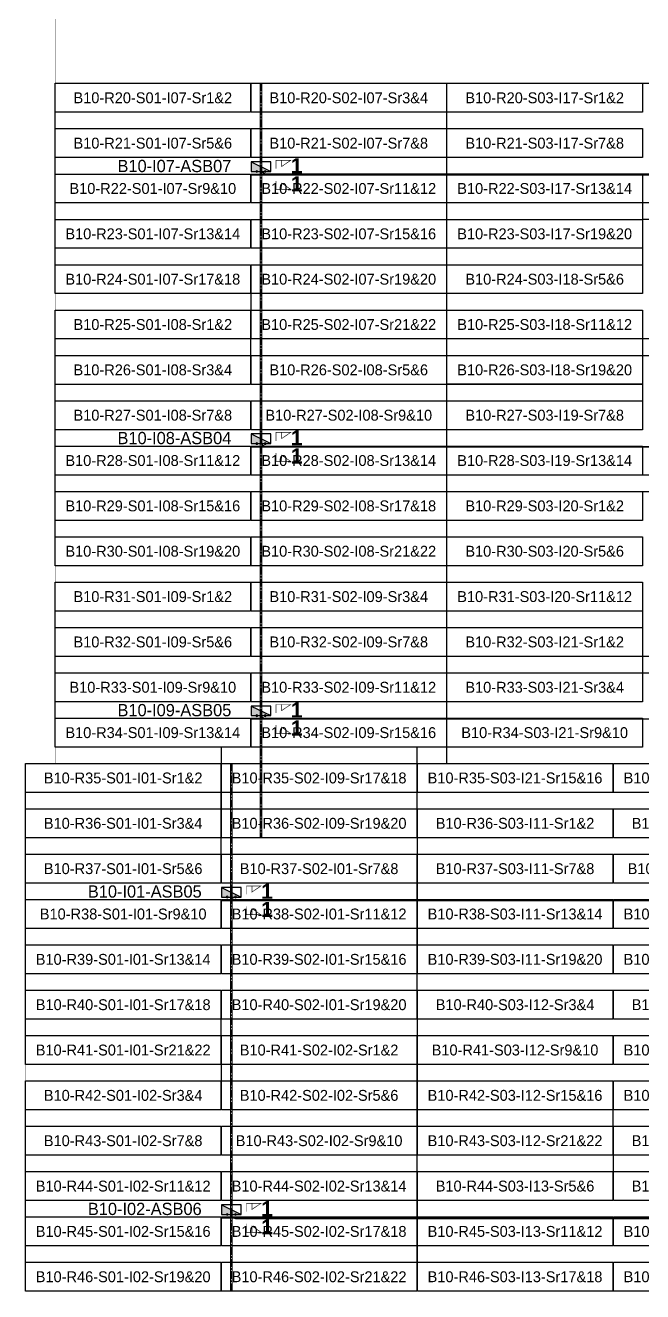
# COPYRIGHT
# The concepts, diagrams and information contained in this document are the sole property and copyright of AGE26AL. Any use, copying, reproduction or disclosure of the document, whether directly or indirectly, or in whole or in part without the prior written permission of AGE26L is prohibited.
# Model space of a CAD drawing. Header units: metres. Extents: x 529385 to 529746, y 2675127 to 2675477.
# Drawn here: x 529384.7 to 529486.7, y 2675126.7 to 2675336.2 of the extents above; entities that cross this region are included whole.
import ezdxf
from ezdxf.enums import TextEntityAlignment as Align

# ---------------------------------------------------------------- set-up
doc = ezdxf.new("R2010")
doc.units = ezdxf.units.M
doc.linetypes.add('CENTER', pattern=[2, 1.25, -0.25, 0.25, -0.25])
doc.layers.add('Boundary-12.5 MW Block', color=6, linetype='Continuous', lineweight=9)
doc.layers.add('PILE', color=1, linetype='Continuous', lineweight=15)
for name, color, linetype in [('DC Trench BL-10', 40, 'Continuous'), ('E-Inverter Grouping', 2, 'Continuous'), ('Inverter Block-10', 7, 'Continuous'), ('LT Cable(AG) INV to LT Panel BL-10', 2, 'Continuous'), ('Messenger Wire Block-10 (Master Path)', 30, 'Continuous'), ('Messenger Wire Block-10 (MW Path)', 191, 'Continuous'), ('MMS Table Block-10', 8, 'Continuous'), ('Plan Line - DC BL-10', 40, 'Continuous'), ('Section Marking BL-10', 2, 'Continuous')]:
    doc.layers.add(name, color=color, linetype=linetype)
doc.styles.add('BoldTextStyle', font='arialbd.ttf')
doc.styles.get("Standard").update_dxf_attribs({"font": 'Adani Regular.ttf'})

# ---------------------------------------------------------------- blocks, each defined once
blk = doc.blocks.new('MMS Table (32.292 x 4.788)')
at = {"color": 0}
blk.add_lwpolyline([(0, -0.002), (0, 4.786), (32.292, 4.786), (32.292, -0.002)], close=True, dxfattribs=at)
at = {"color": 7}
blk.add_attdef('ID1', text='', height=1.8, dxfattribs=at).set_placement((16.146, 2.392), align=Align.MIDDLE_CENTER)
blk = doc.blocks.new('Inverter Block')
h = blk.add_hatch(color=0)
h.dxf.hatch_style = 1
h.paths.add_polyline_path([(-1.46, 2.27), (-1.46, 0.85), (1.46, 0.85)])
at = {"color": 0}
blk.add_lwpolyline([(1.46, 2.27), (-1.46, 2.27), (-1.46, 0.85), (1.46, 0.85)], close=True, dxfattribs=at)
blk.add_lwpolyline([(-1.46, 2.27), (1.46, 0.85)], dxfattribs=at)
at = {"layer": 'PILE'}
for centre in [(-0.61, 0.85), (0.61, 0.85)]:
    blk.add_circle(centre, 0.156, dxfattribs=at)
at = {"color": 7}
blk.add_attdef('ID', (-1.46, 3.01), '', height=1.8, dxfattribs=at)

msp = doc.modelspace()

# ---------------------------------------------------------------- linework, layer by layer
at = {"layer": 'Boundary-12.5 MW Block', "const_width": 0.05}
msp.add_lwpolyline([(529384.68, 2675214.08), (529389.58, 2675214.08), (529389.58, 2675476.58), (529745.79, 2675476.58), (529745.79, 2675216.79), (529740.89, 2675216.79), (529740.89, 2675134.29), (529643.72, 2675134.29), (529643.72, 2675126.79), (529384.68, 2675126.79)], close=True, dxfattribs=at)
at = {"layer": 'DC Trench BL-10', "color": 40, "const_width": 0.15}
for points in [[(529423.76, 2675326.58), (529423.46, 2675326.58), (529423.46, 2675201.79), (529423.76, 2675201.79)], [(529418.86, 2675214.08), (529418.56, 2675214.08), (529418.56, 2675126.79), (529418.86, 2675126.79)]]:
    msp.add_lwpolyline(points, close=True, dxfattribs=at)
at = {"layer": 'E-Inverter Grouping'}
for points in [[(529454.26, 2675284.29), (529421.97, 2675284.29), (529421.97, 2675291.79), (529389.58, 2675291.79), (529389.58, 2675326.58), (529454.26, 2675326.58)], [(529421.87, 2675281.58), (529454.26, 2675281.58), (529454.26, 2675246.79), (529389.58, 2675246.79), (529389.58, 2675289.08), (529421.87, 2675289.08)], [(529416.97, 2675199.08), (529449.36, 2675199.08), (529449.36, 2675171.79), (529416.97, 2675171.79), (529416.97, 2675164.29), (529384.68, 2675164.29), (529384.68, 2675214.08), (529416.97, 2675214.08)], [(529449.46, 2675179.29), (529449.46, 2675206.58), (529546.54, 2675206.58), (529546.54, 2675186.79), (529514.15, 2675186.79), (529514.15, 2675179.29)], [(529514.25, 2675176.58), (529514.25, 2675184.08), (529546.54, 2675184.08), (529546.54, 2675156.79), (529481.76, 2675156.79), (529481.76, 2675149.29), (529449.46, 2675149.29), (529449.46, 2675176.58)], [(529449.36, 2675126.79), (529384.68, 2675126.79), (529384.68, 2675161.58), (529417.07, 2675161.58), (529417.07, 2675169.08), (529449.36, 2675169.08)], [(529546.54, 2675126.79), (529449.46, 2675126.79), (529449.46, 2675146.58), (529481.86, 2675146.58), (529481.86, 2675154.08), (529546.54, 2675154.08)]]:
    msp.add_lwpolyline(points, close=True, dxfattribs=at)
at = {"layer": 'E-Inverter Grouping', "color": 3}
for points in [[(529551.44, 2675306.79), (529486.66, 2675306.79), (529486.66, 2675299.29), (529454.36, 2675299.29), (529454.36, 2675326.58), (529551.44, 2675326.58)], [(529551.44, 2675289.08), (529583.83, 2675289.08), (529583.83, 2675284.29), (529486.66, 2675284.29), (529486.66, 2675276.79), (529454.36, 2675276.79), (529454.36, 2675296.58), (529486.76, 2675296.58), (529486.76, 2675304.08), (529551.44, 2675304.08)], [(529551.44, 2675276.79), (529551.44, 2675254.29), (529519.15, 2675254.29), (529519.15, 2675261.79), (529454.36, 2675261.79), (529454.36, 2675274.08), (529486.76, 2675274.08), (529486.76, 2675281.58), (529583.83, 2675281.58), (529583.83, 2675276.79)], [(529519.05, 2675251.58), (529551.44, 2675251.58), (529551.44, 2675231.79), (529486.76, 2675231.79), (529486.76, 2675239.29), (529454.36, 2675239.29), (529454.36, 2675259.08), (529519.05, 2675259.08)], [(529417.07, 2675216.79), (529389.58, 2675216.79), (529389.58, 2675244.08), (529454.26, 2675244.08), (529454.26, 2675216.79), (529449.36, 2675216.79), (529449.36, 2675201.79), (529417.07, 2675201.79)], [(529551.44, 2675216.79), (529546.54, 2675216.79), (529546.54, 2675209.29), (529449.46, 2675209.29), (529449.46, 2675214.08), (529454.36, 2675214.08), (529454.36, 2675236.58), (529486.66, 2675236.58), (529486.66, 2675229.08), (529551.44, 2675229.08)]]:
    msp.add_lwpolyline(points, close=True, dxfattribs=at)
at = {"layer": 'LT Cable(AG) INV to LT Panel BL-10'}
for points in [[(529578.74, 2675310.49), (529574.26, 2675310.49, 0.039278), (529574.12, 2675310.48), (529572.32, 2675310.2, -0.039278), (529572.18, 2675310.19), (529565.57, 2675310.19, 0.414214), (529564.67, 2675309.29), (529564.67, 2675290.8, -0.039521), (529564.66, 2675290.66), (529564.47, 2675289.43, 0.039521), (529564.46, 2675289.29), (529564.46, 2675289.05), (529550.87, 2675289.05, -0.414214), (529549.97, 2675289.95), (529549.97, 2675310.65, 0.414214), (529549.07, 2675311.55), (529424.51, 2675311.55, -0.414214), (529423.61, 2675312.45), (529423.61, 2675312.69)], [(529577.68, 2675309.13), (529574.22, 2675309.13, -0.120349), (529573.81, 2675309.23), (529572.55, 2675309.89, 0.120349), (529572.13, 2675309.99), (529565.77, 2675309.99, 0.414214), (529564.87, 2675309.09), (529564.87, 2675290.78, -0.039521), (529564.86, 2675290.64), (529564.67, 2675289.42, 0.039521), (529564.66, 2675289.28), (529564.66, 2675192.25, -0.414214), (529563.76, 2675191.35), (529419.61, 2675191.35, -0.414214), (529418.71, 2675192.25), (529418.71, 2675192.69)], [(529575.61, 2675309.05), (529574.22, 2675309.05, -0.120349), (529573.81, 2675309.16), (529572.55, 2675309.81, 0.120349), (529572.13, 2675309.91), (529565.85, 2675309.91, 0.414214), (529564.95, 2675309.01), (529564.95, 2675290.78, -0.039521), (529564.94, 2675290.63), (529564.74, 2675289.41, 0.039521), (529564.73, 2675289.27), (529564.73, 2675139.67, -0.414214), (529563.83, 2675138.77), (529419.61, 2675138.77, -0.414214), (529418.71, 2675139.67), (529418.71, 2675140.19)], [(529579.62, 2675309.25), (529574.22, 2675309.25, -0.120349), (529573.81, 2675309.36), (529572.55, 2675310.01, 0.120349), (529572.13, 2675310.11), (529565.65, 2675310.11, 0.414214), (529564.75, 2675309.21), (529564.75, 2675290.79, -0.039521), (529564.74, 2675290.65), (529564.54, 2675289.43, 0.039521), (529564.53, 2675289.29), (529564.53, 2675267.37, -0.414214), (529563.63, 2675266.47), (529424.51, 2675266.47, -0.414214), (529423.61, 2675267.37), (529423.61, 2675267.69)], [(529577.68, 2675309.18), (529574.22, 2675309.18, -0.120349), (529573.81, 2675309.28), (529572.55, 2675309.94, 0.120349), (529572.13, 2675310.04), (529565.72, 2675310.04, 0.414214), (529564.82, 2675309.14), (529564.82, 2675290.79, -0.039521), (529564.81, 2675290.64), (529564.62, 2675289.42, 0.039521), (529564.61, 2675289.28), (529564.61, 2675222.3, -0.414214), (529563.71, 2675221.4), (529424.51, 2675221.4, -0.414214), (529423.61, 2675222.3), (529423.61, 2675222.69)]]:
    msp.add_lwpolyline(points, format="xyb", dxfattribs=at)
at = {"layer": 'Messenger Wire Block-10 (Master Path)'}
for points in [[(529421.97, 2675311.44), (529549.85, 2675311.44)], [(529421.97, 2675266.44), (529564.57, 2675266.44)], [(529421.97, 2675221.44), (529564.57, 2675221.44)], [(529417.07, 2675191.44), (529564.57, 2675191.44)], [(529417.07, 2675138.94), (529564.85, 2675138.94)]]:
    msp.add_lwpolyline(points, dxfattribs=at)
at = {"layer": 'Messenger Wire Block-10 (MW Path)', "const_width": 0.1}
for points in [[(529421.97, 2675311.44), (529549.85, 2675311.44)], [(529421.97, 2675266.44), (529564.57, 2675266.44)], [(529421.97, 2675221.44), (529564.57, 2675221.44)], [(529417.07, 2675191.44), (529564.57, 2675191.44)], [(529417.07, 2675138.94), (529564.85, 2675138.94)]]:
    msp.add_lwpolyline(points, dxfattribs=at)
at = {"layer": 'Plan Line - DC BL-10', "color": 6, "linetype": 'CENTER'}
for points in [[(529423.61, 2675326.58), (529423.61, 2675201.79)], [(529418.71, 2675214.08), (529418.71, 2675126.79)]]:
    msp.add_lwpolyline(points, dxfattribs=at)
at = {"layer": 'Section Marking BL-10', "color": 94, "lineweight": 35, "true_color": 0x00a500, "const_width": 0.1}
for points in [[(529426.11, 2675312.44), (529426.11, 2675313.83), (529428.51, 2675313.83), (529427.03, 2675312.82), (529427.03, 2675313.83)], [(529426.11, 2675310.44), (529426.11, 2675309.05), (529428.51, 2675309.05), (529427.03, 2675310.06), (529427.03, 2675309.05)], [(529426.11, 2675267.44), (529426.11, 2675268.83), (529428.51, 2675268.83), (529427.03, 2675267.82), (529427.03, 2675268.83)], [(529426.11, 2675265.44), (529426.11, 2675264.05), (529428.51, 2675264.05), (529427.03, 2675265.06), (529427.03, 2675264.05)], [(529426.11, 2675222.44), (529426.11, 2675223.83), (529428.51, 2675223.83), (529427.03, 2675222.82), (529427.03, 2675223.83)], [(529426.11, 2675220.44), (529426.11, 2675219.05), (529428.51, 2675219.05), (529427.03, 2675220.06), (529427.03, 2675219.05)], [(529421.21, 2675192.44), (529421.21, 2675193.83), (529423.61, 2675193.83), (529422.13, 2675192.82), (529422.13, 2675193.83)], [(529421.21, 2675190.44), (529421.21, 2675189.05), (529423.61, 2675189.05), (529422.13, 2675190.06), (529422.13, 2675189.05)], [(529421.21, 2675139.94), (529421.21, 2675141.33), (529423.61, 2675141.33), (529422.13, 2675140.32), (529422.13, 2675141.33)], [(529421.21, 2675137.94), (529421.21, 2675136.55), (529423.61, 2675136.55), (529422.13, 2675137.56), (529422.13, 2675136.55)]]:
    msp.add_lwpolyline(points, dxfattribs=at)

# ---------------------------------------------------------------- block references
at = {"layer": 'Inverter Block-10'}
ref = msp.add_blockref('Inverter Block', (529423.61, 2675311.03), dxfattribs=dict(at, xscale=1.124999999976148, yscale=1.124999999976148, zscale=1.124999999976148))
ref.add_attrib('ID', 'B10-I07-ASB07', (529399.89, 2675311.89), dxfattribs={"layer": '0', "color": 7, "height": 2.025})
ref = msp.add_blockref('Inverter Block', (529423.61, 2675266.03), dxfattribs=dict(at, xscale=1.124999999976148, yscale=1.124999999976148, zscale=1.124999999976148))
ref.add_attrib('ID', 'B10-I08-ASB04', (529399.89, 2675266.89), dxfattribs={"layer": '0', "color": 7, "height": 2.025})
ref = msp.add_blockref('Inverter Block', (529423.61, 2675221.03), dxfattribs=dict(at, xscale=1.124999999976148, yscale=1.124999999976148, zscale=1.124999999976148))
ref.add_attrib('ID', 'B10-I09-ASB05', (529399.89, 2675221.89), dxfattribs={"layer": '0', "color": 7, "height": 2.025})
ref = msp.add_blockref('Inverter Block', (529418.71, 2675191.03), dxfattribs=dict(at, xscale=1.124999999976148, yscale=1.124999999976148, zscale=1.124999999976148))
ref.add_attrib('ID', 'B10-I01-ASB05', (529394.99, 2675191.89), dxfattribs={"layer": '0', "color": 7, "height": 2.025})
ref = msp.add_blockref('Inverter Block', (529418.71, 2675138.53), dxfattribs=dict(at, xscale=1.124999999976148, yscale=1.124999999976148, zscale=1.124999999976148))
ref.add_attrib('ID', 'B10-I02-ASB06', (529394.99, 2675139.39), dxfattribs={"layer": '0', "color": 7, "height": 2.025})
at = {"layer": 'MMS Table Block-10'}
for p, values in [((529389.58, 2675321.79), {'ID1': 'B10-R20-S01-I07-Sr1&2'}), ((529421.97, 2675321.79), {'ID1': 'B10-R20-S02-I07-Sr3&4'}), ((529454.36, 2675321.79), {'ID1': 'B10-R20-S03-I17-Sr1&2'}), ((529389.58, 2675314.29), {'ID1': 'B10-R21-S01-I07-Sr5&6'}), ((529421.97, 2675314.29), {'ID1': 'B10-R21-S02-I07-Sr7&8'}), ((529454.36, 2675314.29), {'ID1': 'B10-R21-S03-I17-Sr7&8'}), ((529389.58, 2675306.79), {'ID1': 'B10-R22-S01-I07-Sr9&10'}), ((529421.97, 2675306.79), {'ID1': 'B10-R22-S02-I07-Sr11&12'}), ((529454.36, 2675306.79), {'ID1': 'B10-R22-S03-I17-Sr13&14'}), ((529389.58, 2675299.29), {'ID1': 'B10-R23-S01-I07-Sr13&14'}), ((529421.97, 2675299.29), {'ID1': 'B10-R23-S02-I07-Sr15&16'}), ((529454.36, 2675299.29), {'ID1': 'B10-R23-S03-I17-Sr19&20'}), ((529389.58, 2675291.79), {'ID1': 'B10-R24-S01-I07-Sr17&18'}), ((529421.97, 2675291.79), {'ID1': 'B10-R24-S02-I07-Sr19&20'}), ((529454.36, 2675291.79), {'ID1': 'B10-R24-S03-I18-Sr5&6'}), ((529389.58, 2675284.29), {'ID1': 'B10-R25-S01-I08-Sr1&2'}), ((529421.97, 2675284.29), {'ID1': 'B10-R25-S02-I07-Sr21&22'}), ((529454.36, 2675284.29), {'ID1': 'B10-R25-S03-I18-Sr11&12'}), ((529389.58, 2675276.79), {'ID1': 'B10-R26-S01-I08-Sr3&4'}), ((529421.97, 2675276.79), {'ID1': 'B10-R26-S02-I08-Sr5&6'}), ((529454.36, 2675276.79), {'ID1': 'B10-R26-S03-I18-Sr19&20'}), ((529389.58, 2675269.29), {'ID1': 'B10-R27-S01-I08-Sr7&8'}), ((529421.97, 2675269.29), {'ID1': 'B10-R27-S02-I08-Sr9&10'}), ((529454.36, 2675269.29), {'ID1': 'B10-R27-S03-I19-Sr7&8'}), ((529389.58, 2675261.79), {'ID1': 'B10-R28-S01-I08-Sr11&12'}), ((529421.97, 2675261.79), {'ID1': 'B10-R28-S02-I08-Sr13&14'}), ((529454.36, 2675261.79), {'ID1': 'B10-R28-S03-I19-Sr13&14'}), ((529389.58, 2675254.29), {'ID1': 'B10-R29-S01-I08-Sr15&16'}), ((529421.97, 2675254.29), {'ID1': 'B10-R29-S02-I08-Sr17&18'}), ((529454.36, 2675254.29), {'ID1': 'B10-R29-S03-I20-Sr1&2'}), ((529389.58, 2675246.79), {'ID1': 'B10-R30-S01-I08-Sr19&20'}), ((529421.97, 2675246.79), {'ID1': 'B10-R30-S02-I08-Sr21&22'}), ((529454.36, 2675246.79), {'ID1': 'B10-R30-S03-I20-Sr5&6'}), ((529389.58, 2675239.29), {'ID1': 'B10-R31-S01-I09-Sr1&2'}), ((529421.97, 2675239.29), {'ID1': 'B10-R31-S02-I09-Sr3&4'}), ((529454.36, 2675239.29), {'ID1': 'B10-R31-S03-I20-Sr11&12'}), ((529389.58, 2675231.79), {'ID1': 'B10-R32-S01-I09-Sr5&6'}), ((529421.97, 2675231.79), {'ID1': 'B10-R32-S02-I09-Sr7&8'}), ((529454.36, 2675231.79), {'ID1': 'B10-R32-S03-I21-Sr1&2'}), ((529389.58, 2675224.29), {'ID1': 'B10-R33-S01-I09-Sr9&10'}), ((529421.97, 2675224.29), {'ID1': 'B10-R33-S02-I09-Sr11&12'}), ((529454.36, 2675224.29), {'ID1': 'B10-R33-S03-I21-Sr3&4'}), ((529389.58, 2675216.79), {'ID1': 'B10-R34-S01-I09-Sr13&14'}), ((529421.97, 2675216.79), {'ID1': 'B10-R34-S02-I09-Sr15&16'}), ((529454.36, 2675216.79), {'ID1': 'B10-R34-S03-I21-Sr9&10'}), ((529384.68, 2675209.29), {'ID1': 'B10-R35-S01-I01-Sr1&2'}), ((529417.07, 2675209.29), {'ID1': 'B10-R35-S02-I09-Sr17&18'}), ((529449.46, 2675209.29), {'ID1': 'B10-R35-S03-I21-Sr15&16'}), ((529481.86, 2675209.29), {'ID1': 'B10-R35-S04-I21-Sr17&18'}), ((529384.68, 2675201.79), {'ID1': 'B10-R36-S01-I01-Sr3&4'}), ((529417.07, 2675201.79), {'ID1': 'B10-R36-S02-I09-Sr19&20'}), ((529449.46, 2675201.79), {'ID1': 'B10-R36-S03-I11-Sr1&2'}), ((529481.86, 2675201.79), {'ID1': 'B10-R36-S04-I11-Sr3&4'}), ((529384.68, 2675194.29), {'ID1': 'B10-R37-S01-I01-Sr5&6'}), ((529417.07, 2675194.29), {'ID1': 'B10-R37-S02-I01-Sr7&8'}), ((529449.46, 2675194.29), {'ID1': 'B10-R37-S03-I11-Sr7&8'}), ((529481.86, 2675194.29), {'ID1': 'B10-R37-S04-I11-Sr9&10'}), ((529384.68, 2675186.79), {'ID1': 'B10-R38-S01-I01-Sr9&10'}), ((529417.07, 2675186.79), {'ID1': 'B10-R38-S02-I01-Sr11&12'}), ((529449.46, 2675186.79), {'ID1': 'B10-R38-S03-I11-Sr13&14'}), ((529481.86, 2675186.79), {'ID1': 'B10-R38-S04-I11-Sr15&16'}), ((529384.68, 2675179.29), {'ID1': 'B10-R39-S01-I01-Sr13&14'}), ((529417.07, 2675179.29), {'ID1': 'B10-R39-S02-I01-Sr15&16'}), ((529449.46, 2675179.29), {'ID1': 'B10-R39-S03-I11-Sr19&20'}), ((529481.86, 2675179.29), {'ID1': 'B10-R39-S04-I11-Sr21&22'}), ((529384.68, 2675171.79), {'ID1': 'B10-R40-S01-I01-Sr17&18'}), ((529417.07, 2675171.79), {'ID1': 'B10-R40-S02-I01-Sr19&20'}), ((529449.46, 2675171.79), {'ID1': 'B10-R40-S03-I12-Sr3&4'}), ((529481.86, 2675171.79), {'ID1': 'B10-R40-S04-I12-Sr5&6'}), ((529384.68, 2675164.29), {'ID1': 'B10-R41-S01-I01-Sr21&22'}), ((529417.07, 2675164.29), {'ID1': 'B10-R41-S02-I02-Sr1&2'}), ((529449.46, 2675164.29), {'ID1': 'B10-R41-S03-I12-Sr9&10'}), ((529481.86, 2675164.29), {'ID1': 'B10-R41-S04-I12-Sr11&12'}), ((529384.68, 2675156.79), {'ID1': 'B10-R42-S01-I02-Sr3&4'}), ((529417.07, 2675156.79), {'ID1': 'B10-R42-S02-I02-Sr5&6'}), ((529449.46, 2675156.79), {'ID1': 'B10-R42-S03-I12-Sr15&16'}), ((529481.86, 2675156.79), {'ID1': 'B10-R42-S04-I12-Sr17&18'}), ((529384.68, 2675149.29), {'ID1': 'B10-R43-S01-I02-Sr7&8'}), ((529417.07, 2675149.29), {'ID1': 'B10-R43-S02-I02-Sr9&10'}), ((529449.46, 2675149.29), {'ID1': 'B10-R43-S03-I12-Sr21&22'}), ((529481.86, 2675149.29), {'ID1': 'B10-R43-S04-I13-Sr1&2'}), ((529384.68, 2675141.79), {'ID1': 'B10-R44-S01-I02-Sr11&12'}), ((529417.07, 2675141.79), {'ID1': 'B10-R44-S02-I02-Sr13&14'}), ((529449.46, 2675141.79), {'ID1': 'B10-R44-S03-I13-Sr5&6'}), ((529481.86, 2675141.79), {'ID1': 'B10-R44-S04-I13-Sr7&8'}), ((529384.68, 2675134.29), {'ID1': 'B10-R45-S01-I02-Sr15&16'}), ((529417.07, 2675134.29), {'ID1': 'B10-R45-S02-I02-Sr17&18'}), ((529449.46, 2675134.29), {'ID1': 'B10-R45-S03-I13-Sr11&12'}), ((529481.86, 2675134.29), {'ID1': 'B10-R45-S04-I13-Sr13&14'}), ((529384.68, 2675126.79), {'ID1': 'B10-R46-S01-I02-Sr19&20'}), ((529417.07, 2675126.79), {'ID1': 'B10-R46-S02-I02-Sr21&22'}), ((529449.46, 2675126.79), {'ID1': 'B10-R46-S03-I13-Sr17&18'}), ((529481.86, 2675126.79), {'ID1': 'B10-R46-S04-I13-Sr19&20'})]:
    msp.add_blockref('MMS Table (32.292 x 4.788)', p, dxfattribs=at).add_auto_attribs(values)

# ---------------------------------------------------------------- texts
at = {"layer": 'Section Marking BL-10', "color": 94, "true_color": 0x00a500, "style": 'BoldTextStyle'}
for p in [(529429.51, 2675312.94), (529429.51, 2675309.94), (529429.51, 2675267.94), (529429.51, 2675264.94), (529429.51, 2675222.94), (529429.51, 2675219.94), (529424.61, 2675192.94), (529424.61, 2675189.94), (529424.61, 2675140.44), (529424.61, 2675137.44)]:
    msp.add_text('1', height=2.5, dxfattribs=at).set_placement(p, align=Align.MIDDLE_CENTER)

doc.saveas('drawing.dxf')
